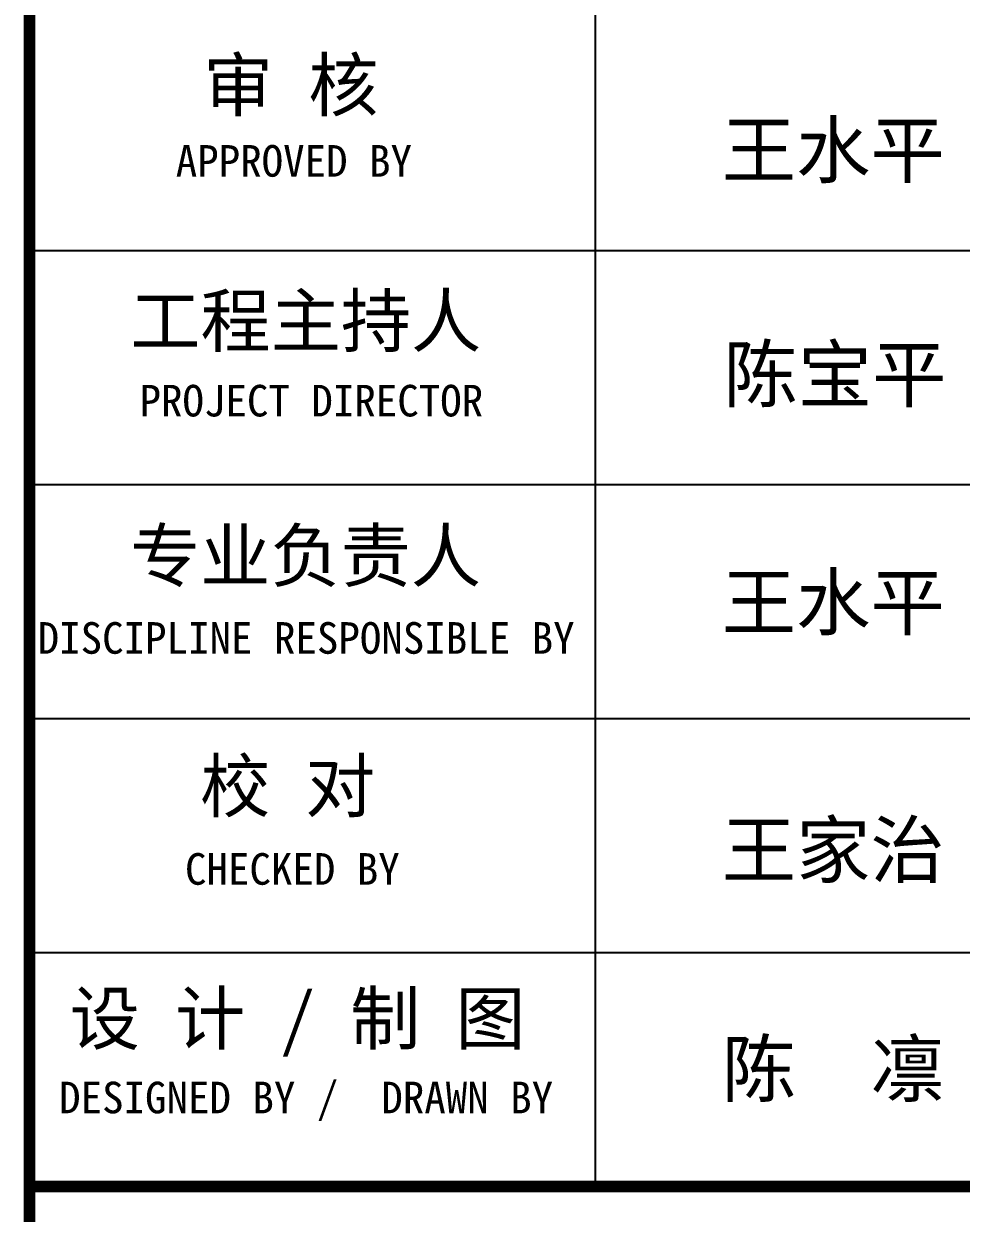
# Model space of a CAD drawing. Extents: x -522490 to 417652, y 450811 to 1108047.
# Drawn here: x 396121 to 399528, y 787921 to 792242 of the extents above; entities that cross this region are included whole.
import ezdxf

# ---------------------------------------------------------------- set-up
doc = ezdxf.new("R2010")
doc.units = 0
doc.header["$LTSCALE"] = 1000
doc.header["$MEASUREMENT"] = 0
doc.layers.add('PUB_TEXT', color=7, linetype='Continuous')
doc.layers.add('PUB_TITLE', color=4, linetype='Continuous')
doc.styles.add('TQ', font='')
doc.styles.get('TQ').set_extended_font_data('SimSun')

msp = doc.modelspace()

# ---------------------------------------------------------------- linework, layer by layer
at = {"layer": 'PUB_TITLE'}
for p, q in [((398199.5, 788018), (398199.5, 793968)), ((396142.5, 791418), (401752.5, 791418)), ((396142.5, 790568), (401752.5, 790568)), ((396142.5, 789718), (401752.5, 789718)), ((396142.5, 788868), (401752.5, 788868)), ((396142.5, 788018), (401752.5, 788018))]:
    msp.add_line(p, q, dxfattribs=at)
at = {"layer": 'PUB_TITLE', "lineweight": 40, "const_width": 42.5}
for points in [[(396142.5, 818246.1), (396142.5, 778246.1)], [(396142.5, 788018), (401752.5, 788018)]]:
    msp.add_lwpolyline(points, dxfattribs=at)

# ---------------------------------------------------------------- texts
at = {"layer": 'PUB_TEXT', "style": 'TQ'}
for s, p in [('王水平', (398657.9, 791684.8)), ('陈宝平', (398664, 790870.1)), ('王水平', (398657.9, 790042)), ('王家治', (398657.9, 789142)), ('陈  凛', (398657.9, 788346.1))]:
    msp.add_text(s, height=198, dxfattribs=at).set_placement(p)
at = {"layer": 'PUB_TEXT', "attachment_point": 1, "style": 'TQ'}
for s, insert, char_height, width in [('审 核', (396773, 792113.4), 187, 1427.856), ('APPROVED BY', (396673.5, 791801.5), 114.75, 2399.55), ('工程主持人', (396508.3, 791256.6), 187, 1739.562), ('PROJECT DIRECTOR', (396541.8, 790930.4), 114.75, 2399.55), ('专业负责人', (396507.5, 790403.3), 187, 1661.535), ('DISCIPLINE RESPONSIBLE BY', (396171.7, 790068.3), 114.75, 2399.55), ('校 对', (396761.6, 789566.7), 187, 2006.142), ('CHECKED BY', (396707, 789229.1), 114.75, 2399.55), ('设 计 / 制 图', (396288.4, 788722.3), 187, 2576.963), ('DESIGNED BY /  DRAWN BY', (396249.7, 788398.7), 114.75, 2399.55)]:
    msp.add_mtext(s, dxfattribs=dict(at, insert=insert, char_height=char_height, width=width))

doc.saveas('drawing.dxf')
